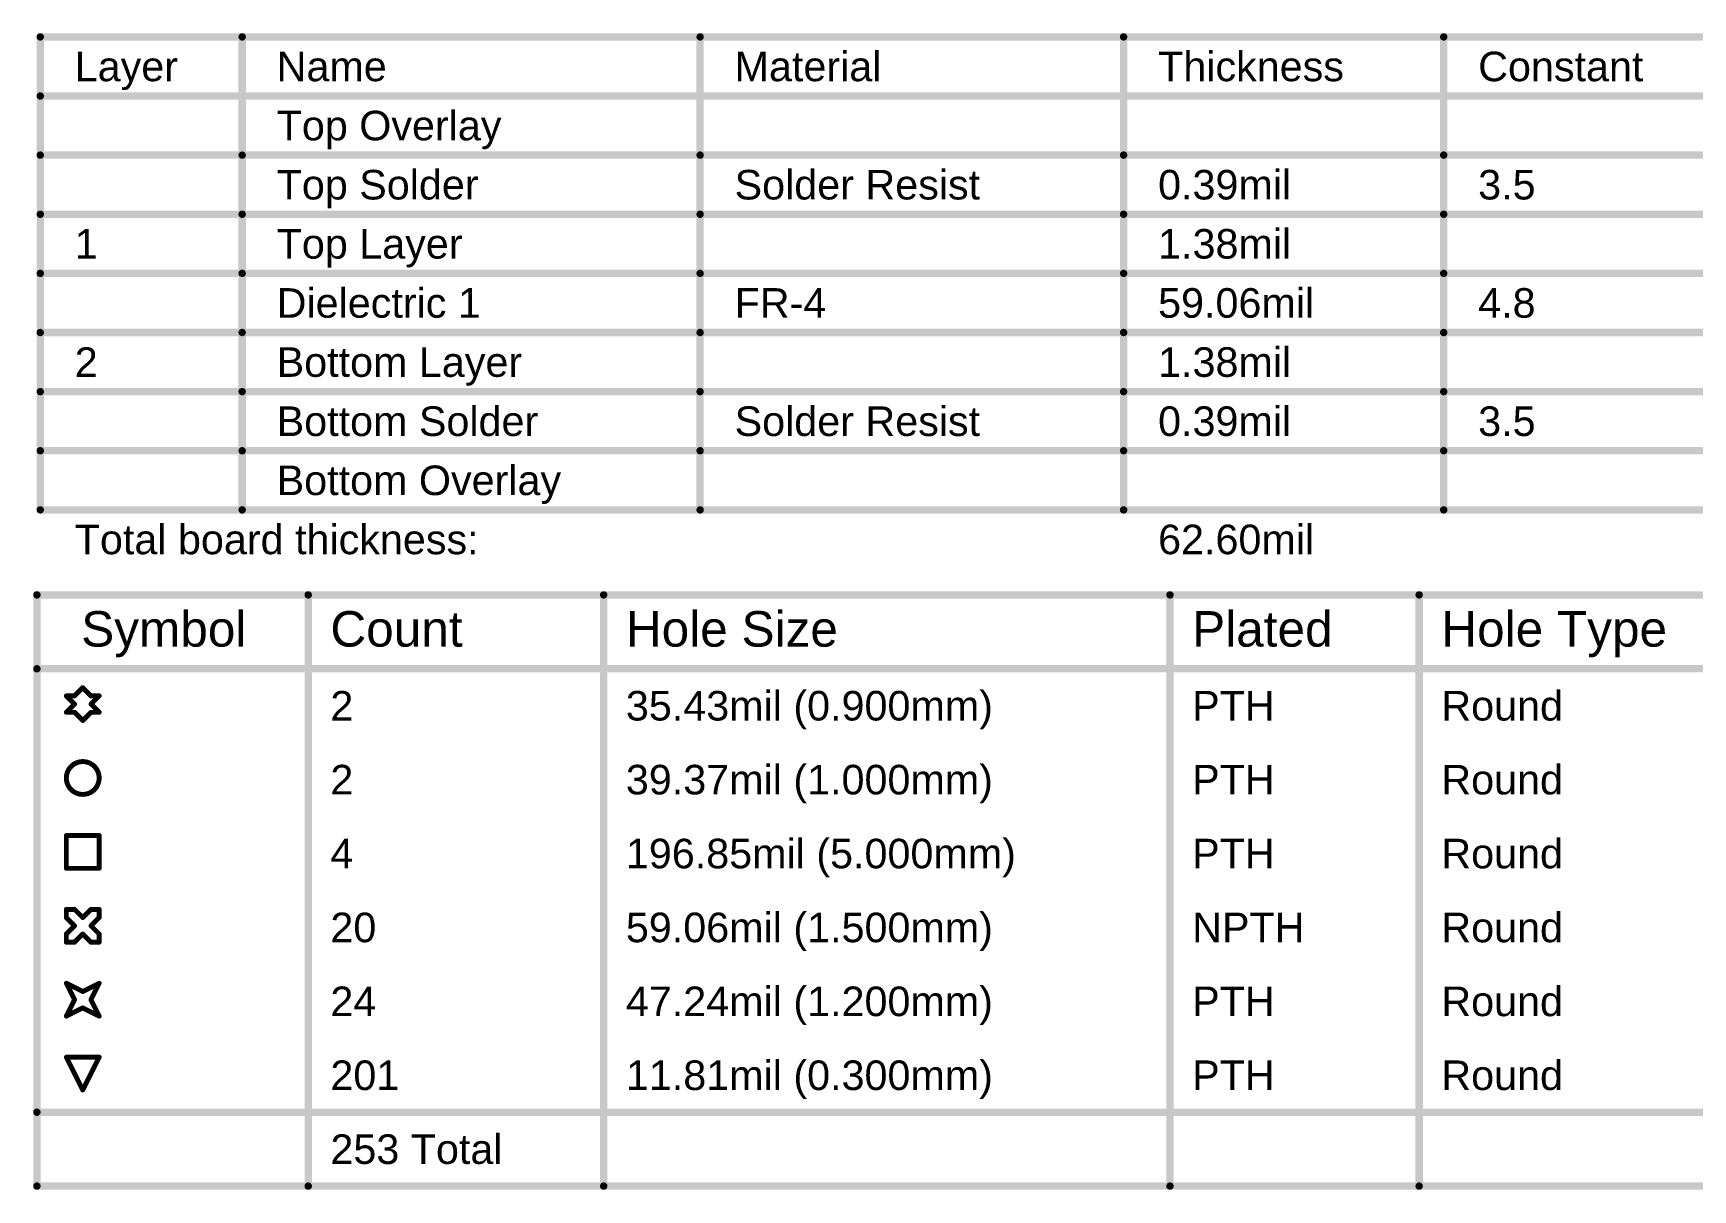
# Model space of a CAD drawing. Header units: inches. Extents: x -89 to 427, y -87 to 99.
# Drawn here: x 101.1 to 186.7, y -11.7 to 47.9 of the extents above; entities that cross this region are included whole.
import ezdxf

# ---------------------------------------------------------------- set-up
doc = ezdxf.new("R2010")
doc.units = ezdxf.units.IN
doc.layers.add('Drill Drawing', color=1, linetype='Continuous')
doc.layers.add('Fabrication_Layer', color=216, linetype='Continuous')
doc.styles.add('Arial', font='', dxfattribs={"height": 0.2})
doc.styles.get('Arial').set_extended_font_data('Arial')

msp = doc.modelspace()

# ---------------------------------------------------------------- linework, layer by layer
at = {"layer": 'Drill Drawing'}
for points in [[(101.333, 18.961, 0.381, 0.381, 0), (426.82, 18.961, 0.381, 0.381, 0)], [(101.333, -11.519, 0.381, 0.381, 0), (101.333, 18.961, 0.381, 0.381, 0)], [(115.326, -11.519, 0.381, 0.381, 0), (115.326, 18.961, 0.381, 0.381, 0)], [(130.562, -11.519, 0.381, 0.381, 0), (130.562, 18.961, 0.381, 0.381, 0)], [(159.763, -11.519, 0.381, 0.381, 0), (159.763, 18.961, 0.381, 0.381, 0)], [(172.612, -11.519, 0.381, 0.381, 0), (172.612, 18.961, 0.381, 0.381, 0)], [(101.333, 15.151, 0.381, 0.381, 0), (426.82, 15.151, 0.381, 0.381, 0)], [(102.852, 13.754, 0.254, 0.254, 0), (103.275, 13.331, 0.254, 0.254, 0)], [(102.852, 13.754, 0.254, 0.254, 0), (103.275, 13.754, 0.254, 0.254, 0)], [(103.275, 13.754, 0.254, 0.254, 0), (103.699, 14.177, 0.254, 0.254, 0)], [(103.699, 14.177, 0.254, 0.254, 0), (104.122, 13.754, 0.254, 0.254, 0)], [(104.122, 13.754, 0.254, 0.254, 0), (104.545, 13.754, 0.254, 0.254, 0)], [(104.122, 13.331, 0.254, 0.254, 0), (104.545, 13.754, 0.254, 0.254, 0)], [(102.852, 12.907, 0.254, 0.254, 0), (103.275, 13.331, 0.254, 0.254, 0)], [(102.852, 12.907, 0.254, 0.254, 0), (103.275, 12.907, 0.254, 0.254, 0)], [(103.275, 12.907, 0.254, 0.254, 0), (103.699, 12.484, 0.254, 0.254, 0)], [(103.699, 12.484, 0.254, 0.254, 0), (104.122, 12.907, 0.254, 0.254, 0)], [(104.122, 13.331, 0.254, 0.254, 0), (104.545, 12.907, 0.254, 0.254, 0)], [(104.122, 12.907, 0.254, 0.254, 0), (104.545, 12.907, 0.254, 0.254, 0)], [(102.852, 6.557, 0.254, 0.254, 0), (104.545, 6.557, 0.254, 0.254, 0)], [(102.852, 4.864, 0.254, 0.254, 0), (102.852, 6.557, 0.254, 0.254, 0)], [(104.545, 4.864, 0.254, 0.254, 0), (104.545, 6.557, 0.254, 0.254, 0)], [(102.852, 4.864, 0.254, 0.254, 0), (104.545, 4.864, 0.254, 0.254, 0)], [(102.852, 2.324, 0.254, 0.254, 0), (102.852, 2.747, 0.254, 0.254, 0)], [(102.852, 2.747, 0.254, 0.254, 0), (103.275, 2.747, 0.254, 0.254, 0)], [(103.275, 2.747, 0.254, 0.254, 0), (103.699, 2.324, 0.254, 0.254, 0)], [(103.699, 2.324, 0.254, 0.254, 0), (104.122, 2.747, 0.254, 0.254, 0)], [(104.122, 2.747, 0.254, 0.254, 0), (104.545, 2.747, 0.254, 0.254, 0)], [(104.545, 2.324, 0.254, 0.254, 0), (104.545, 2.747, 0.254, 0.254, 0)], [(102.852, 2.324, 0.254, 0.254, 0), (103.275, 1.901, 0.254, 0.254, 0)], [(102.852, 1.477, 0.254, 0.254, 0), (103.275, 1.901, 0.254, 0.254, 0)], [(104.122, 1.901, 0.254, 0.254, 0), (104.545, 2.324, 0.254, 0.254, 0)], [(104.122, 1.901, 0.254, 0.254, 0), (104.545, 1.477, 0.254, 0.254, 0)], [(102.852, 1.054, 0.254, 0.254, 0), (102.852, 1.477, 0.254, 0.254, 0)], [(102.852, 1.054, 0.254, 0.254, 0), (103.275, 1.054, 0.254, 0.254, 0)], [(103.275, 1.054, 0.254, 0.254, 0), (103.699, 1.477, 0.254, 0.254, 0)], [(103.699, 1.477, 0.254, 0.254, 0), (104.122, 1.054, 0.254, 0.254, 0)], [(104.122, 1.054, 0.254, 0.254, 0), (104.545, 1.054, 0.254, 0.254, 0)], [(104.545, 1.054, 0.254, 0.254, 0), (104.545, 1.477, 0.254, 0.254, 0)], [(102.852, -1.063, 0.254, 0.254, 0), (103.699, -1.486, 0.254, 0.254, 0)], [(102.852, -1.063, 0.254, 0.254, 0), (103.275, -1.909, 0.254, 0.254, 0)], [(103.699, -1.486, 0.254, 0.254, 0), (104.545, -1.063, 0.254, 0.254, 0)], [(104.122, -1.909, 0.254, 0.254, 0), (104.545, -1.063, 0.254, 0.254, 0)], [(102.852, -2.756, 0.254, 0.254, 0), (103.275, -1.909, 0.254, 0.254, 0)], [(102.852, -2.756, 0.254, 0.254, 0), (103.699, -2.333, 0.254, 0.254, 0)], [(103.699, -2.333, 0.254, 0.254, 0), (104.545, -2.756, 0.254, 0.254, 0)], [(104.122, -1.909, 0.254, 0.254, 0), (104.545, -2.756, 0.254, 0.254, 0)], [(102.852, -4.873, 0.254, 0.254, 0), (104.545, -4.873, 0.254, 0.254, 0)], [(102.852, -4.873, 0.254, 0.254, 0), (103.699, -6.566, 0.254, 0.254, 0)], [(103.699, -6.566, 0.254, 0.254, 0), (104.545, -4.873, 0.254, 0.254, 0)], [(101.333, -7.709, 0.381, 0.381, 0), (426.82, -7.709, 0.381, 0.381, 0)], [(101.333, -11.519, 0.381, 0.381, 0), (426.82, -11.519, 0.381, 0.381, 0)]]:
    msp.add_lwpolyline(points, format="xyseb", dxfattribs=at)
for points in [[(101.238, 18.961, 0.191, 0.191, 1), (101.429, 18.961, 0.191, 0.191, 1)], [(101.238, 18.961, 0.191, 0.191, 1), (101.429, 18.961, 0.191, 0.191, 1)], [(115.23, 18.961, 0.191, 0.191, 1), (115.421, 18.961, 0.191, 0.191, 1)], [(130.466, 18.961, 0.191, 0.191, 1), (130.657, 18.961, 0.191, 0.191, 1)], [(159.668, 18.961, 0.191, 0.191, 1), (159.858, 18.961, 0.191, 0.191, 1)], [(172.517, 18.961, 0.191, 0.191, 1), (172.707, 18.961, 0.191, 0.191, 1)], [(101.238, 15.151, 0.191, 0.191, 1), (101.429, 15.151, 0.191, 0.191, 1)], [(102.789, 13.754, 0.127, 0.127, 1), (102.916, 13.754, 0.127, 0.127, 1)], [(102.789, 13.754, 0.127, 0.127, 1), (102.916, 13.754, 0.127, 0.127, 1)], [(103.212, 13.754, 0.127, 0.127, 1), (103.339, 13.754, 0.127, 0.127, 1)], [(103.212, 13.754, 0.127, 0.127, 1), (103.339, 13.754, 0.127, 0.127, 1)], [(103.635, 14.177, 0.127, 0.127, 1), (103.762, 14.177, 0.127, 0.127, 1)], [(103.635, 14.177, 0.127, 0.127, 1), (103.762, 14.177, 0.127, 0.127, 1)], [(104.059, 13.754, 0.127, 0.127, 1), (104.186, 13.754, 0.127, 0.127, 1)], [(104.059, 13.754, 0.127, 0.127, 1), (104.186, 13.754, 0.127, 0.127, 1)], [(104.482, 13.754, 0.127, 0.127, 1), (104.609, 13.754, 0.127, 0.127, 1)], [(104.482, 13.754, 0.127, 0.127, 1), (104.609, 13.754, 0.127, 0.127, 1)], [(102.789, 12.907, 0.127, 0.127, 1), (102.916, 12.907, 0.127, 0.127, 1)], [(102.789, 12.907, 0.127, 0.127, 1), (102.916, 12.907, 0.127, 0.127, 1)], [(103.212, 13.331, 0.127, 0.127, 1), (103.339, 13.331, 0.127, 0.127, 1)], [(103.212, 13.331, 0.127, 0.127, 1), (103.339, 13.331, 0.127, 0.127, 1)], [(103.212, 12.907, 0.127, 0.127, 1), (103.339, 12.907, 0.127, 0.127, 1)], [(103.212, 12.907, 0.127, 0.127, 1), (103.339, 12.907, 0.127, 0.127, 1)], [(104.059, 13.331, 0.127, 0.127, 1), (104.186, 13.331, 0.127, 0.127, 1)], [(104.059, 13.331, 0.127, 0.127, 1), (104.186, 13.331, 0.127, 0.127, 1)], [(104.059, 12.907, 0.127, 0.127, 1), (104.186, 12.907, 0.127, 0.127, 1)], [(104.059, 12.907, 0.127, 0.127, 1), (104.186, 12.907, 0.127, 0.127, 1)], [(104.482, 12.907, 0.127, 0.127, 1), (104.609, 12.907, 0.127, 0.127, 1)], [(104.482, 12.907, 0.127, 0.127, 1), (104.609, 12.907, 0.127, 0.127, 1)], [(103.635, 12.484, 0.127, 0.127, 1), (103.762, 12.484, 0.127, 0.127, 1)], [(103.635, 12.484, 0.127, 0.127, 1), (103.762, 12.484, 0.127, 0.127, 1)], [(104.545, 9.521, 0.254, 0.254, 1), (102.852, 9.521, 0.254, 0.254, 1)], [(102.789, 9.521, 0.127, 0.127, 1), (102.916, 9.521, 0.127, 0.127, 1)], [(104.482, 9.521, 0.127, 0.127, 1), (104.609, 9.521, 0.127, 0.127, 1)], [(102.789, 6.557, 0.127, 0.127, 1), (102.916, 6.557, 0.127, 0.127, 1)], [(102.789, 6.557, 0.127, 0.127, 1), (102.916, 6.557, 0.127, 0.127, 1)], [(104.482, 6.557, 0.127, 0.127, 1), (104.609, 6.557, 0.127, 0.127, 1)], [(104.482, 6.557, 0.127, 0.127, 1), (104.609, 6.557, 0.127, 0.127, 1)], [(102.789, 4.864, 0.127, 0.127, 1), (102.916, 4.864, 0.127, 0.127, 1)], [(102.789, 4.864, 0.127, 0.127, 1), (102.916, 4.864, 0.127, 0.127, 1)], [(104.482, 4.864, 0.127, 0.127, 1), (104.609, 4.864, 0.127, 0.127, 1)], [(104.482, 4.864, 0.127, 0.127, 1), (104.609, 4.864, 0.127, 0.127, 1)], [(102.789, 2.747, 0.127, 0.127, 1), (102.916, 2.747, 0.127, 0.127, 1)], [(102.789, 2.747, 0.127, 0.127, 1), (102.916, 2.747, 0.127, 0.127, 1)], [(103.212, 2.747, 0.127, 0.127, 1), (103.339, 2.747, 0.127, 0.127, 1)], [(103.212, 2.747, 0.127, 0.127, 1), (103.339, 2.747, 0.127, 0.127, 1)], [(104.059, 2.747, 0.127, 0.127, 1), (104.186, 2.747, 0.127, 0.127, 1)], [(104.059, 2.747, 0.127, 0.127, 1), (104.186, 2.747, 0.127, 0.127, 1)], [(104.482, 2.747, 0.127, 0.127, 1), (104.609, 2.747, 0.127, 0.127, 1)], [(104.482, 2.747, 0.127, 0.127, 1), (104.609, 2.747, 0.127, 0.127, 1)], [(102.789, 2.324, 0.127, 0.127, 1), (102.916, 2.324, 0.127, 0.127, 1)], [(102.789, 2.324, 0.127, 0.127, 1), (102.916, 2.324, 0.127, 0.127, 1)], [(103.212, 1.901, 0.127, 0.127, 1), (103.339, 1.901, 0.127, 0.127, 1)], [(103.212, 1.901, 0.127, 0.127, 1), (103.339, 1.901, 0.127, 0.127, 1)], [(103.635, 2.324, 0.127, 0.127, 1), (103.762, 2.324, 0.127, 0.127, 1)], [(103.635, 2.324, 0.127, 0.127, 1), (103.762, 2.324, 0.127, 0.127, 1)], [(104.059, 1.901, 0.127, 0.127, 1), (104.186, 1.901, 0.127, 0.127, 1)], [(104.059, 1.901, 0.127, 0.127, 1), (104.186, 1.901, 0.127, 0.127, 1)], [(104.482, 2.324, 0.127, 0.127, 1), (104.609, 2.324, 0.127, 0.127, 1)], [(104.482, 2.324, 0.127, 0.127, 1), (104.609, 2.324, 0.127, 0.127, 1)], [(102.789, 1.477, 0.127, 0.127, 1), (102.916, 1.477, 0.127, 0.127, 1)], [(102.789, 1.477, 0.127, 0.127, 1), (102.916, 1.477, 0.127, 0.127, 1)], [(102.789, 1.054, 0.127, 0.127, 1), (102.916, 1.054, 0.127, 0.127, 1)], [(102.789, 1.054, 0.127, 0.127, 1), (102.916, 1.054, 0.127, 0.127, 1)], [(103.212, 1.054, 0.127, 0.127, 1), (103.339, 1.054, 0.127, 0.127, 1)], [(103.212, 1.054, 0.127, 0.127, 1), (103.339, 1.054, 0.127, 0.127, 1)], [(103.635, 1.477, 0.127, 0.127, 1), (103.762, 1.477, 0.127, 0.127, 1)], [(103.635, 1.477, 0.127, 0.127, 1), (103.762, 1.477, 0.127, 0.127, 1)], [(104.059, 1.054, 0.127, 0.127, 1), (104.186, 1.054, 0.127, 0.127, 1)], [(104.059, 1.054, 0.127, 0.127, 1), (104.186, 1.054, 0.127, 0.127, 1)], [(104.482, 1.477, 0.127, 0.127, 1), (104.609, 1.477, 0.127, 0.127, 1)], [(104.482, 1.477, 0.127, 0.127, 1), (104.609, 1.477, 0.127, 0.127, 1)], [(104.482, 1.054, 0.127, 0.127, 1), (104.609, 1.054, 0.127, 0.127, 1)], [(104.482, 1.054, 0.127, 0.127, 1), (104.609, 1.054, 0.127, 0.127, 1)], [(102.789, -1.063, 0.127, 0.127, 1), (102.916, -1.063, 0.127, 0.127, 1)], [(102.789, -1.063, 0.127, 0.127, 1), (102.916, -1.063, 0.127, 0.127, 1)], [(103.635, -1.486, 0.127, 0.127, 1), (103.762, -1.486, 0.127, 0.127, 1)], [(103.635, -1.486, 0.127, 0.127, 1), (103.762, -1.486, 0.127, 0.127, 1)], [(104.482, -1.063, 0.127, 0.127, 1), (104.609, -1.063, 0.127, 0.127, 1)], [(104.482, -1.063, 0.127, 0.127, 1), (104.609, -1.063, 0.127, 0.127, 1)], [(103.212, -1.909, 0.127, 0.127, 1), (103.339, -1.909, 0.127, 0.127, 1)], [(103.212, -1.909, 0.127, 0.127, 1), (103.339, -1.909, 0.127, 0.127, 1)], [(103.635, -2.333, 0.127, 0.127, 1), (103.762, -2.333, 0.127, 0.127, 1)], [(103.635, -2.333, 0.127, 0.127, 1), (103.762, -2.333, 0.127, 0.127, 1)], [(104.059, -1.909, 0.127, 0.127, 1), (104.186, -1.909, 0.127, 0.127, 1)], [(104.059, -1.909, 0.127, 0.127, 1), (104.186, -1.909, 0.127, 0.127, 1)], [(102.789, -2.756, 0.127, 0.127, 1), (102.916, -2.756, 0.127, 0.127, 1)], [(102.789, -2.756, 0.127, 0.127, 1), (102.916, -2.756, 0.127, 0.127, 1)], [(104.482, -2.756, 0.127, 0.127, 1), (104.609, -2.756, 0.127, 0.127, 1)], [(104.482, -2.756, 0.127, 0.127, 1), (104.609, -2.756, 0.127, 0.127, 1)], [(102.789, -4.873, 0.127, 0.127, 1), (102.916, -4.873, 0.127, 0.127, 1)], [(102.789, -4.873, 0.127, 0.127, 1), (102.916, -4.873, 0.127, 0.127, 1)], [(104.482, -4.873, 0.127, 0.127, 1), (104.609, -4.873, 0.127, 0.127, 1)], [(104.482, -4.873, 0.127, 0.127, 1), (104.609, -4.873, 0.127, 0.127, 1)], [(103.635, -6.566, 0.127, 0.127, 1), (103.762, -6.566, 0.127, 0.127, 1)], [(103.635, -6.566, 0.127, 0.127, 1), (103.762, -6.566, 0.127, 0.127, 1)], [(101.238, -7.709, 0.191, 0.191, 1), (101.429, -7.709, 0.191, 0.191, 1)], [(101.238, -11.519, 0.191, 0.191, 1), (101.429, -11.519, 0.191, 0.191, 1)], [(101.238, -11.519, 0.191, 0.191, 1), (101.429, -11.519, 0.191, 0.191, 1)], [(115.23, -11.519, 0.191, 0.191, 1), (115.421, -11.519, 0.191, 0.191, 1)], [(130.466, -11.519, 0.191, 0.191, 1), (130.657, -11.519, 0.191, 0.191, 1)], [(159.668, -11.519, 0.191, 0.191, 1), (159.858, -11.519, 0.191, 0.191, 1)], [(172.517, -11.519, 0.191, 0.191, 1), (172.707, -11.519, 0.191, 0.191, 1)]]:
    msp.add_lwpolyline(points, format="xyseb", close=True, dxfattribs=at)
at = {"layer": 'Fabrication_Layer'}
for points in [[(101.507, 47.727, 0.381, 0.381, 0), (216.793, 47.727, 0.381, 0.381, 0)], [(101.507, 23.343, 0.381, 0.381, 0), (101.507, 47.727, 0.381, 0.381, 0)], [(111.919, 23.343, 0.381, 0.381, 0), (111.919, 47.727, 0.381, 0.381, 0)], [(135.534, 23.343, 0.381, 0.381, 0), (135.534, 47.727, 0.381, 0.381, 0)], [(157.372, 23.343, 0.381, 0.381, 0), (157.372, 47.727, 0.381, 0.381, 0)], [(173.878, 23.343, 0.381, 0.381, 0), (173.878, 47.727, 0.381, 0.381, 0)], [(101.507, 44.679, 0.381, 0.381, 0), (216.793, 44.679, 0.381, 0.381, 0)], [(101.507, 41.631, 0.381, 0.381, 0), (111.919, 41.631, 0.381, 0.381, 0)], [(111.919, 41.631, 0.381, 0.381, 0), (135.534, 41.631, 0.381, 0.381, 0)], [(135.534, 41.631, 0.381, 0.381, 0), (157.372, 41.631, 0.381, 0.381, 0)], [(157.372, 41.631, 0.381, 0.381, 0), (173.878, 41.631, 0.381, 0.381, 0)], [(173.878, 41.631, 0.381, 0.381, 0), (188.353, 41.631, 0.381, 0.381, 0)], [(101.507, 38.583, 0.381, 0.381, 0), (111.919, 38.583, 0.381, 0.381, 0)], [(111.919, 38.583, 0.381, 0.381, 0), (135.534, 38.583, 0.381, 0.381, 0)], [(135.534, 38.583, 0.381, 0.381, 0), (157.372, 38.583, 0.381, 0.381, 0)], [(157.372, 38.583, 0.381, 0.381, 0), (173.878, 38.583, 0.381, 0.381, 0)], [(173.878, 38.583, 0.381, 0.381, 0), (188.353, 38.583, 0.381, 0.381, 0)], [(101.507, 35.535, 0.381, 0.381, 0), (111.919, 35.535, 0.381, 0.381, 0)], [(111.919, 35.535, 0.381, 0.381, 0), (135.534, 35.535, 0.381, 0.381, 0)], [(135.534, 35.535, 0.381, 0.381, 0), (157.372, 35.535, 0.381, 0.381, 0)], [(157.372, 35.535, 0.381, 0.381, 0), (173.878, 35.535, 0.381, 0.381, 0)], [(173.878, 35.535, 0.381, 0.381, 0), (188.353, 35.535, 0.381, 0.381, 0)], [(101.507, 32.487, 0.381, 0.381, 0), (111.919, 32.487, 0.381, 0.381, 0)], [(111.919, 32.487, 0.381, 0.381, 0), (135.534, 32.487, 0.381, 0.381, 0)], [(135.534, 32.487, 0.381, 0.381, 0), (157.372, 32.487, 0.381, 0.381, 0)], [(157.372, 32.487, 0.381, 0.381, 0), (173.878, 32.487, 0.381, 0.381, 0)], [(173.878, 32.487, 0.381, 0.381, 0), (188.353, 32.487, 0.381, 0.381, 0)], [(101.507, 29.439, 0.381, 0.381, 0), (111.919, 29.439, 0.381, 0.381, 0)], [(111.919, 29.439, 0.381, 0.381, 0), (135.534, 29.439, 0.381, 0.381, 0)], [(135.534, 29.439, 0.381, 0.381, 0), (157.372, 29.439, 0.381, 0.381, 0)], [(157.372, 29.439, 0.381, 0.381, 0), (173.878, 29.439, 0.381, 0.381, 0)], [(173.878, 29.439, 0.381, 0.381, 0), (188.353, 29.439, 0.381, 0.381, 0)], [(101.507, 26.391, 0.381, 0.381, 0), (111.919, 26.391, 0.381, 0.381, 0)], [(111.919, 26.391, 0.381, 0.381, 0), (135.534, 26.391, 0.381, 0.381, 0)], [(135.534, 26.391, 0.381, 0.381, 0), (157.372, 26.391, 0.381, 0.381, 0)], [(157.372, 26.391, 0.381, 0.381, 0), (173.878, 26.391, 0.381, 0.381, 0)], [(173.878, 26.391, 0.381, 0.381, 0), (188.353, 26.391, 0.381, 0.381, 0)], [(101.507, 23.343, 0.381, 0.381, 0), (111.919, 23.343, 0.381, 0.381, 0)], [(111.919, 23.343, 0.381, 0.381, 0), (135.534, 23.343, 0.381, 0.381, 0)], [(135.534, 23.343, 0.381, 0.381, 0), (157.372, 23.343, 0.381, 0.381, 0)], [(157.372, 23.343, 0.381, 0.381, 0), (173.878, 23.343, 0.381, 0.381, 0)], [(173.878, 23.343, 0.381, 0.381, 0), (188.353, 23.343, 0.381, 0.381, 0)]]:
    msp.add_lwpolyline(points, format="xyseb", dxfattribs=at)
for points in [[(101.412, 47.727, 0.191, 0.191, 1), (101.602, 47.727, 0.191, 0.191, 1)], [(101.412, 47.727, 0.191, 0.191, 1), (101.602, 47.727, 0.191, 0.191, 1)], [(111.824, 47.727, 0.191, 0.191, 1), (112.014, 47.727, 0.191, 0.191, 1)], [(135.439, 47.727, 0.191, 0.191, 1), (135.63, 47.727, 0.191, 0.191, 1)], [(157.277, 47.727, 0.191, 0.191, 1), (157.468, 47.727, 0.191, 0.191, 1)], [(173.783, 47.727, 0.191, 0.191, 1), (173.974, 47.727, 0.191, 0.191, 1)], [(101.412, 44.679, 0.191, 0.191, 1), (101.602, 44.679, 0.191, 0.191, 1)], [(101.412, 41.631, 0.191, 0.191, 1), (101.602, 41.631, 0.191, 0.191, 1)], [(111.824, 41.631, 0.191, 0.191, 1), (112.014, 41.631, 0.191, 0.191, 1)], [(111.824, 41.631, 0.191, 0.191, 1), (112.014, 41.631, 0.191, 0.191, 1)], [(135.439, 41.631, 0.191, 0.191, 1), (135.63, 41.631, 0.191, 0.191, 1)], [(135.439, 41.631, 0.191, 0.191, 1), (135.63, 41.631, 0.191, 0.191, 1)], [(157.277, 41.631, 0.191, 0.191, 1), (157.468, 41.631, 0.191, 0.191, 1)], [(157.277, 41.631, 0.191, 0.191, 1), (157.468, 41.631, 0.191, 0.191, 1)], [(173.783, 41.631, 0.191, 0.191, 1), (173.974, 41.631, 0.191, 0.191, 1)], [(173.783, 41.631, 0.191, 0.191, 1), (173.974, 41.631, 0.191, 0.191, 1)], [(101.412, 38.583, 0.191, 0.191, 1), (101.602, 38.583, 0.191, 0.191, 1)], [(111.824, 38.583, 0.191, 0.191, 1), (112.014, 38.583, 0.191, 0.191, 1)], [(111.824, 38.583, 0.191, 0.191, 1), (112.014, 38.583, 0.191, 0.191, 1)], [(135.439, 38.583, 0.191, 0.191, 1), (135.63, 38.583, 0.191, 0.191, 1)], [(135.439, 38.583, 0.191, 0.191, 1), (135.63, 38.583, 0.191, 0.191, 1)], [(157.277, 38.583, 0.191, 0.191, 1), (157.468, 38.583, 0.191, 0.191, 1)], [(157.277, 38.583, 0.191, 0.191, 1), (157.468, 38.583, 0.191, 0.191, 1)], [(173.783, 38.583, 0.191, 0.191, 1), (173.974, 38.583, 0.191, 0.191, 1)], [(173.783, 38.583, 0.191, 0.191, 1), (173.974, 38.583, 0.191, 0.191, 1)], [(101.412, 35.535, 0.191, 0.191, 1), (101.602, 35.535, 0.191, 0.191, 1)], [(111.824, 35.535, 0.191, 0.191, 1), (112.014, 35.535, 0.191, 0.191, 1)], [(111.824, 35.535, 0.191, 0.191, 1), (112.014, 35.535, 0.191, 0.191, 1)], [(135.439, 35.535, 0.191, 0.191, 1), (135.63, 35.535, 0.191, 0.191, 1)], [(135.439, 35.535, 0.191, 0.191, 1), (135.63, 35.535, 0.191, 0.191, 1)], [(157.277, 35.535, 0.191, 0.191, 1), (157.468, 35.535, 0.191, 0.191, 1)], [(157.277, 35.535, 0.191, 0.191, 1), (157.468, 35.535, 0.191, 0.191, 1)], [(173.783, 35.535, 0.191, 0.191, 1), (173.974, 35.535, 0.191, 0.191, 1)], [(173.783, 35.535, 0.191, 0.191, 1), (173.974, 35.535, 0.191, 0.191, 1)], [(101.412, 32.487, 0.191, 0.191, 1), (101.602, 32.487, 0.191, 0.191, 1)], [(111.824, 32.487, 0.191, 0.191, 1), (112.014, 32.487, 0.191, 0.191, 1)], [(111.824, 32.487, 0.191, 0.191, 1), (112.014, 32.487, 0.191, 0.191, 1)], [(135.439, 32.487, 0.191, 0.191, 1), (135.63, 32.487, 0.191, 0.191, 1)], [(135.439, 32.487, 0.191, 0.191, 1), (135.63, 32.487, 0.191, 0.191, 1)], [(157.277, 32.487, 0.191, 0.191, 1), (157.468, 32.487, 0.191, 0.191, 1)], [(157.277, 32.487, 0.191, 0.191, 1), (157.468, 32.487, 0.191, 0.191, 1)], [(173.783, 32.487, 0.191, 0.191, 1), (173.974, 32.487, 0.191, 0.191, 1)], [(173.783, 32.487, 0.191, 0.191, 1), (173.974, 32.487, 0.191, 0.191, 1)], [(101.412, 29.439, 0.191, 0.191, 1), (101.602, 29.439, 0.191, 0.191, 1)], [(111.824, 29.439, 0.191, 0.191, 1), (112.014, 29.439, 0.191, 0.191, 1)], [(111.824, 29.439, 0.191, 0.191, 1), (112.014, 29.439, 0.191, 0.191, 1)], [(135.439, 29.439, 0.191, 0.191, 1), (135.63, 29.439, 0.191, 0.191, 1)], [(135.439, 29.439, 0.191, 0.191, 1), (135.63, 29.439, 0.191, 0.191, 1)], [(157.277, 29.439, 0.191, 0.191, 1), (157.468, 29.439, 0.191, 0.191, 1)], [(157.277, 29.439, 0.191, 0.191, 1), (157.468, 29.439, 0.191, 0.191, 1)], [(173.783, 29.439, 0.191, 0.191, 1), (173.974, 29.439, 0.191, 0.191, 1)], [(173.783, 29.439, 0.191, 0.191, 1), (173.974, 29.439, 0.191, 0.191, 1)], [(101.412, 26.391, 0.191, 0.191, 1), (101.602, 26.391, 0.191, 0.191, 1)], [(111.824, 26.391, 0.191, 0.191, 1), (112.014, 26.391, 0.191, 0.191, 1)], [(111.824, 26.391, 0.191, 0.191, 1), (112.014, 26.391, 0.191, 0.191, 1)], [(135.439, 26.391, 0.191, 0.191, 1), (135.63, 26.391, 0.191, 0.191, 1)], [(135.439, 26.391, 0.191, 0.191, 1), (135.63, 26.391, 0.191, 0.191, 1)], [(157.277, 26.391, 0.191, 0.191, 1), (157.468, 26.391, 0.191, 0.191, 1)], [(157.277, 26.391, 0.191, 0.191, 1), (157.468, 26.391, 0.191, 0.191, 1)], [(173.783, 26.391, 0.191, 0.191, 1), (173.974, 26.391, 0.191, 0.191, 1)], [(173.783, 26.391, 0.191, 0.191, 1), (173.974, 26.391, 0.191, 0.191, 1)], [(101.412, 23.343, 0.191, 0.191, 1), (101.602, 23.343, 0.191, 0.191, 1)], [(101.412, 23.343, 0.191, 0.191, 1), (101.602, 23.343, 0.191, 0.191, 1)], [(111.824, 23.343, 0.191, 0.191, 1), (112.014, 23.343, 0.191, 0.191, 1)], [(111.824, 23.343, 0.191, 0.191, 1), (112.014, 23.343, 0.191, 0.191, 1)], [(111.824, 23.343, 0.191, 0.191, 1), (112.014, 23.343, 0.191, 0.191, 1)], [(135.439, 23.343, 0.191, 0.191, 1), (135.63, 23.343, 0.191, 0.191, 1)], [(135.439, 23.343, 0.191, 0.191, 1), (135.63, 23.343, 0.191, 0.191, 1)], [(135.439, 23.343, 0.191, 0.191, 1), (135.63, 23.343, 0.191, 0.191, 1)], [(157.277, 23.343, 0.191, 0.191, 1), (157.468, 23.343, 0.191, 0.191, 1)], [(157.277, 23.343, 0.191, 0.191, 1), (157.468, 23.343, 0.191, 0.191, 1)], [(157.277, 23.343, 0.191, 0.191, 1), (157.468, 23.343, 0.191, 0.191, 1)], [(173.783, 23.343, 0.191, 0.191, 1), (173.974, 23.343, 0.191, 0.191, 1)], [(173.783, 23.343, 0.191, 0.191, 1), (173.974, 23.343, 0.191, 0.191, 1)], [(173.783, 23.343, 0.191, 0.191, 1), (173.974, 23.343, 0.191, 0.191, 1)]]:
    msp.add_lwpolyline(points, format="xyseb", close=True, dxfattribs=at)

# ---------------------------------------------------------------- texts
at = {"layer": 'Drill Drawing', "style": 'Arial'}
for s, height, p in [('Symbol', 1.8288, (103.619, 16.294)), ('Count', 1.8288, (116.469, 16.294)), ('Hole Size', 1.8288, (131.705, 16.294)), ('Plated', 1.8288, (160.906, 16.294)), ('Hole Type', 1.8288, (173.755, 16.294)), ('2', 1.524, (116.469, 12.484)), ('35.43mil (0.900mm)', 1.524, (131.705, 12.484)), ('PTH', 1.524, (160.906, 12.484)), ('Round', 1.524, (173.755, 12.484)), ('39.37mil (1.000mm)', 1.524, (131.705, 8.674)), ('Round', 1.524, (173.755, 8.674)), ('2', 1.524, (116.469, 8.674)), ('PTH', 1.524, (160.906, 8.674)), ('4', 1.524, (116.469, 4.864)), ('196.85mil (5.000mm)', 1.524, (131.705, 4.864)), ('PTH', 1.524, (160.906, 4.864)), ('Round', 1.524, (173.755, 4.864)), ('20', 1.524, (116.469, 1.054)), ('59.06mil (1.500mm)', 1.524, (131.705, 1.054)), ('NPTH', 1.524, (160.906, 1.054)), ('Round', 1.524, (173.755, 1.054)), ('24', 1.524, (116.469, -2.756)), ('47.24mil (1.200mm)', 1.524, (131.705, -2.756)), ('PTH', 1.524, (160.906, -2.756)), ('Round', 1.524, (173.755, -2.756)), ('201', 1.524, (116.469, -6.566)), ('11.81mil (0.300mm)', 1.524, (131.705, -6.566)), ('PTH', 1.524, (160.906, -6.566)), ('Round', 1.524, (173.755, -6.566)), ('253 Total', 1.524, (116.469, -10.376))]:
    msp.add_text(s, height=height, dxfattribs=at).set_placement(p)
at = {"layer": 'Fabrication_Layer', "style": 'Arial'}
for s, p in [('Layer', (103.285, 45.441)), ('Name', (113.697, 45.441)), ('Material', (137.312, 45.441)), ('Thickness', (159.15, 45.441)), ('Constant', (175.656, 45.441)), ('Top Overlay', (113.697, 42.393)), ('Top Solder', (113.697, 39.345)), ('Solder Resist', (137.312, 39.345)), ('0.39mil', (159.15, 39.345)), ('3.5', (175.656, 39.345)), ('1', (103.285, 36.297)), ('Top Layer', (113.697, 36.297)), ('1.38mil', (159.15, 36.297)), ('Dielectric 1', (113.697, 33.249)), ('FR-4', (137.312, 33.249)), ('59.06mil', (159.15, 33.249)), ('4.8', (175.656, 33.249)), ('2', (103.285, 30.201)), ('Bottom Layer', (113.697, 30.201)), ('1.38mil', (159.15, 30.201)), ('Bottom Solder', (113.697, 27.153)), ('Solder Resist', (137.312, 27.153)), ('0.39mil', (159.15, 27.153)), ('3.5', (175.656, 27.153)), ('Bottom Overlay', (113.697, 24.105)), ('Total board thickness:', (103.285, 21.057)), ('62.60mil', (159.15, 21.057))]:
    msp.add_text(s, height=1.524, dxfattribs=at).set_placement(p)

doc.saveas('drawing.dxf')
